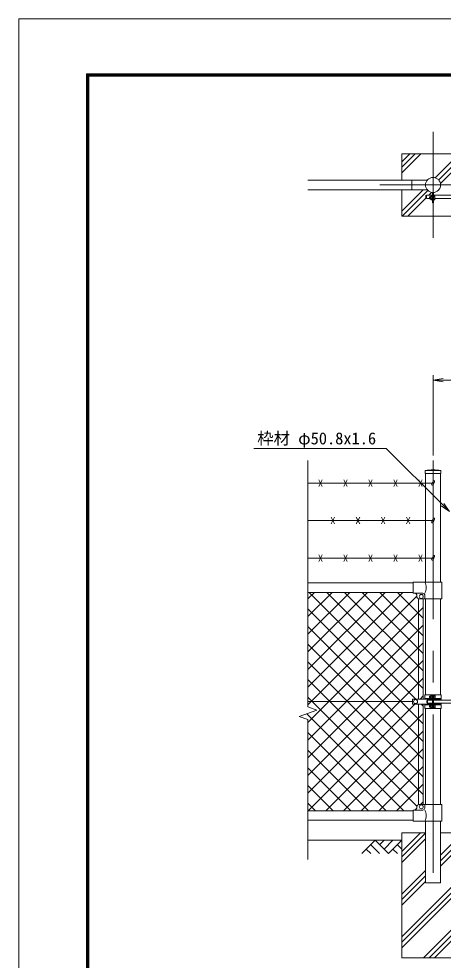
# Model space of a CAD drawing. Units: millimetres, scale not verified. Extents: x -4200 to 4200, y -2970 to 2970.
# Drawn here: x -4200 to -2504, y -799 to 2970 of the extents above; entities that cross this region are included whole.
import ezdxf
from ezdxf.enums import TextEntityAlignment as Align

# ---------------------------------------------------------------- set-up
doc = ezdxf.new("R2010")
doc.units = ezdxf.units.MM
doc.header["$LTSCALE"] = 20
doc.linetypes.add('USER1', pattern=[50.8, 31.75, -6.35, 6.35, -6.35])
for name, color, linetype, lineweight in [('0-1_D-STR4', 7, 'Continuous', 9), ('0-2_D-BMK', 2, 'USER1', 13), ('0-3_D-STR1', 1, 'Continuous', 18), ('0-4_D-BGD', 7, 'Continuous', 9), ('0-5_D-DCR-HCH', 7, 'Continuous', 9), ('0-6_D-STR3', 3, 'Continuous', 13), ('0-7_D-STR-DIM', 7, 'Continuous', 9), ('0-8_0', 7, 'Continuous', 9), ('0-9_D-STR-TXT', 7, 'Continuous', 9), ('0-A_D-STR2', 7, 'Continuous', 9), ('0-B_D-TTL', 7, 'Continuous', 9)]:
    doc.layers.add(name, color=color, linetype=linetype, lineweight=lineweight)
doc.styles.add('ＭＳ ゴシック', font='')
doc.styles.get('ＭＳ ゴシック').set_extended_font_data('MS Gothic')

# ---------------------------------------------------------------- blocks, each defined once
blk = doc.blocks.new('_Open')
at = {"layer": '0-8_0'}
blk.add_line((-20, 3.33), (0, 0), dxfattribs=at)
blk.add_lwpolyline([(-20, -3.33), (0, 0), (-20, 0)], dxfattribs=at)
blk = doc.blocks.new('MLeader6')
at = {"layer": '0-7_D-STR-DIM'}
blk.add_line((-2501.78, 1030.15), (-2478.21, 997.16), dxfattribs=at)
for points in [[(-2506.49, 1025.44), (-2731.16, 1250.11), (-3253.23, 1250.11), (-3260.43, 1250.11)], [(-2511.21, 1020.73), (-2478.21, 997.16), (-2506.49, 1025.44)]]:
    blk.add_lwpolyline(points, dxfattribs=at)

msp = doc.modelspace()

# ---------------------------------------------------------------- linework, layer by layer
at = {"layer": '0-1_D-STR4'}
for p, q in [((-2669.32, -288.63), (-2669.32, -788.63)), ((-2669.32, -288.63), (-2574.57, -288.63)), ((-2514.07, -288.63), (-2419.32, -288.63)), ((-2669.32, -788.63), (-2419.32, -788.63))]:
    msp.add_line(p, q, dxfattribs=at)
at = {"layer": '0-2_D-BMK'}
for p, q in [((-2544.32, 2092.72), (-2544.32, 2516.99)), ((-2332.19, 2304.85), (-2756.45, 2304.85)), ((-2544.32, 1201.52), (-2544.32, -518.63))]:
    msp.add_line(p, q, dxfattribs=at)
at = {"layer": '0-3_D-STR1'}
for p, q in [((-2629.32, 2323.85), (-3044.32, 2323.85)), ((-2629.32, 2285.85), (-3044.32, 2285.85)), ((-2512.87, 1161.37), (-2575.77, 1161.37)), ((-2575.77, 1161.37), (-2575.77, 1150.37)), ((-2512.87, 1150.37), (-2575.77, 1150.37)), ((-2574.57, 1150.37), (-2574.57, 714.37)), ((-2514.07, 1150.37), (-2514.07, 714.37)), ((-2512.87, 1150.37), (-2512.87, 1161.37)), ((-2624.32, 711.37), (-3044.32, 711.37)), ((-2624.32, 673.37), (-3044.32, 673.37)), ((-2602.82, 649), (-2602.82, 246.87)), ((-2583.82, 648.37), (-2583.82, 246.87)), ((-2574.57, 648.37), (-2574.57, 263.87)), ((-2514.07, 648.37), (-2514.07, 263.87)), ((-2574.57, 248.87), (-2574.57, 246.87)), ((-2514.07, 248.87), (-2514.07, 246.87)), ((-2602.82, 225.87), (-2602.82, -176.27)), ((-2583.82, 225.87), (-2583.82, -175.63)), ((-2574.57, 225.87), (-2574.57, 223.87)), ((-2574.57, 208.87), (-2574.57, -175.63)), ((-2514.07, 225.87), (-2514.07, 223.87)), ((-2514.07, 208.87), (-2514.07, -175.63)), ((-2624.32, -200.63), (-3044.32, -200.63)), ((-2624.32, -238.63), (-3044.32, -238.63)), ((-2574.57, -241.63), (-2574.57, -488.63)), ((-2514.07, -241.63), (-2514.07, -488.63)), ((-2514.07, -488.63), (-2574.57, -488.63))]:
    msp.add_line(p, q, dxfattribs=at)
msp.add_circle((-2544.32, 2304.85), 30.25, dxfattribs=at)
msp.add_arc((-2544.32, 998.02), 166.35, 79.10214, 100.89786, dxfattribs=at)
at = {"layer": '0-4_D-BGD'}
msp.add_line((-3044.32, -318.63), (-2669.32, -318.63), dxfattribs=at)
at = {"layer": '0-5_D-DCR-HCH'}
for p, q in [((-2669.32, 2353.63), (-2593.1, 2429.85)), ((-2669.32, 2375.73), (-2615.2, 2429.85)), ((-2669.32, 2397.83), (-2637.3, 2429.85)), ((-2534.65, 2334.68), (-2439.47, 2429.85)), ((-2521.2, 2326.03), (-2419.32, 2427.91)), ((-2513.68, 2311.46), (-2419.32, 2405.81)), ((-2669.32, 2200), (-2584.17, 2285.15)), ((-2667.37, 2179.85), (-2564.72, 2282.51)), ((-2561.48, 2263.65), (-2550.92, 2274.21)), ((-2645.28, 2179.85), (-2573.19, 2251.94)), ((-2669.32, -363.23), (-2594.72, -288.63)), ((-2669.32, -385.33), (-2574.57, -290.58)), ((-2514.07, -378.69), (-2424.01, -288.63)), ((-2775.75, -318.63), (-2828.96, -371.84)), ((-2793.48, -336.37), (-2757.85, -371.84)), ((-2775.75, -318.63), (-2722.53, -371.84)), ((-2758.1, -336.46), (-2740.27, -318.63)), ((-2740.27, -354.11), (-2704.8, -318.63)), ((-2722.53, -371.84), (-2669.32, -318.63)), ((-2687.06, -336.37), (-2669.32, -354.03)), ((-2669.32, -407.43), (-2574.57, -312.68)), ((-2514.07, -400.79), (-2419.32, -306.04)), ((-2514.07, -422.89), (-2419.32, -328.14)), ((-2811.22, -354.11), (-2793.4, -371.84)), ((-2704.8, -354.11), (-2686.98, -371.84)), ((-2669.32, -533.94), (-2574.57, -439.19)), ((-2669.32, -704.65), (-2419.32, -454.65)), ((-2669.32, -556.04), (-2574.57, -461.29)), ((-2669.32, -726.75), (-2419.32, -476.75)), ((-2669.32, -578.14), (-2574.57, -483.39)), ((-2669.32, -748.84), (-2419.32, -498.84)), ((-2582.6, -788.63), (-2419.32, -625.36)), ((-2560.5, -788.63), (-2419.32, -647.46)), ((-2538.4, -788.63), (-2419.32, -669.55))]:
    msp.add_line(p, q, dxfattribs=at)
at = {"layer": '0-6_D-STR3'}
for p, q in [((-2629.32, 2285.15), (-2567.28, 2285.15)), ((-2570.72, 2263.65), (-2546.67, 2263.65)), ((-2570.72, 2263.65), (-2570.72, 2250.65)), ((-2548.27, 2261.23), (-2548.27, 2244.23)), ((-2546.67, 2261.23), (-2548.27, 2261.23)), ((-2546.67, 2273.59), (-2546.67, 2232.73)), ((-2544.37, 2273.5), (-2544.37, 2232.73)), ((-2542.07, 2273.58), (-2542.07, 2232.73)), ((-2542.07, 2263.65), (-2413.72, 2263.65)), ((-2542.07, 2261.63), (-2542.07, 2243.83)), ((-2573.72, 2260.65), (-2573.72, 2253.65)), ((-2570.72, 2250.65), (-2558.07, 2250.65)), ((-2558.07, 2256.05), (-2557.39, 2256.73)), ((-2558.07, 2256.05), (-2558.07, 2249.4)), ((-2553.77, 2256.05), (-2558.07, 2256.05)), ((-2553.77, 2249.4), (-2558.07, 2249.4)), ((-2558.07, 2249.4), (-2557.39, 2248.73)), ((-2553.77, 2256.73), (-2557.39, 2256.73)), ((-2557.39, 2256.73), (-2557.39, 2248.73)), ((-2553.77, 2248.73), (-2557.39, 2248.73)), ((-2553.77, 2258.55), (-2553.77, 2246.95)), ((-2548.27, 2260.23), (-2553.17, 2260.23)), ((-2548.27, 2256.73), (-2553.17, 2256.73)), ((-2548.27, 2248.73), (-2553.17, 2248.73)), ((-2548.27, 2245.23), (-2553.17, 2245.23)), ((-2546.67, 2244.23), (-2548.27, 2244.23)), ((-2542.07, 2232.73), (-2546.67, 2232.73)), ((-2542.07, 2260.23), (-2537.17, 2260.23)), ((-2542.07, 2256.73), (-2537.17, 2256.73)), ((-2542.07, 2248.73), (-2537.17, 2248.73)), ((-2542.07, 2245.23), (-2537.17, 2245.23)), ((-2536.57, 2258.55), (-2536.57, 2246.95)), ((-2536.57, 2250.65), (-2413.72, 2250.65)), ((-3044.32, 1111.37), (-2547.63, 1111.37)), ((-2987.61, 1124.78), (-3001.03, 1097.95)), ((-2987.61, 1097.95), (-3001.03, 1124.78)), ((-2887.61, 1124.78), (-2901.03, 1097.95)), ((-2887.61, 1097.95), (-2901.03, 1124.78)), ((-2787.61, 1124.78), (-2801.03, 1097.95)), ((-2787.61, 1097.95), (-2801.03, 1124.78)), ((-2687.61, 1124.78), (-2701.03, 1097.95)), ((-2687.61, 1097.95), (-2701.03, 1124.78)), ((-2587.61, 1124.78), (-2601.03, 1097.95)), ((-2587.61, 1097.95), (-2601.03, 1124.78)), ((-2543.89, 1119.4), (-2549.84, 1106.64)), ((-2538.45, 1116.86), (-2544.4, 1104.1)), ((-3044.32, 961.37), (-2547.63, 961.37)), ((-2937.61, 974.78), (-2951.03, 947.95)), ((-2937.61, 947.95), (-2951.03, 974.78)), ((-2837.61, 974.78), (-2851.03, 947.95)), ((-2837.61, 947.95), (-2851.03, 974.78)), ((-2737.61, 974.78), (-2751.03, 947.95)), ((-2737.61, 947.95), (-2751.03, 974.78)), ((-2637.61, 974.78), (-2651.03, 947.95)), ((-2637.61, 947.95), (-2651.03, 974.78)), ((-2543.89, 969.4), (-2549.84, 956.64)), ((-2538.45, 966.86), (-2544.4, 954.1)), ((-3044.32, 811.37), (-2547.63, 811.37)), ((-2987.61, 824.78), (-3001.03, 797.95)), ((-2987.61, 797.95), (-3001.03, 824.78)), ((-2887.61, 824.78), (-2901.03, 797.95)), ((-2887.61, 797.95), (-2901.03, 824.78)), ((-2787.61, 824.78), (-2801.03, 797.95)), ((-2787.61, 797.95), (-2801.03, 824.78)), ((-2687.61, 824.78), (-2701.03, 797.95)), ((-2687.61, 797.95), (-2701.03, 824.78)), ((-2587.61, 824.78), (-2601.03, 797.95)), ((-2587.61, 797.95), (-2601.03, 824.78)), ((-2543.89, 819.4), (-2549.84, 806.64)), ((-2538.45, 816.86), (-2544.4, 804.1)), ((-2509.62, 714.37), (-2624.32, 714.37)), ((-2624.32, 670.37), (-2624.32, 714.37)), ((-2509.62, 648.37), (-2509.62, 714.37)), ((-2584.72, 670.37), (-2624.32, 670.37)), ((-2609.32, 658.37), (-2609.32, 663.37)), ((-2509.62, 648.37), (-2599.32, 648.37)), ((-2577.72, 648.37), (-2577.72, 663.37)), ((-2576.87, 263.87), (-2511.77, 263.87)), ((-2576.87, 263.87), (-2576.87, 248.87)), ((-2546.62, 263.87), (-2546.62, 208.87)), ((-2544.32, 263.87), (-2544.32, 208.87)), ((-2542.02, 263.87), (-2542.02, 208.87)), ((-2511.77, 263.87), (-2511.77, 248.87)), ((-2626.32, 236.37), (-3044.32, 236.37)), ((-2626.32, 225.87), (-2626.32, 246.87)), ((-2626.32, 246.87), (-2553.43, 246.87)), ((-2576.87, 248.87), (-2553.72, 248.87)), ((-2568.92, 239.87), (-2568.92, 232.87)), ((-2565.92, 242.87), (-2546.62, 242.87)), ((-2565.92, 242.87), (-2565.92, 229.87)), ((-2565.92, 229.87), (-2546.62, 229.87)), ((-2558.02, 257.19), (-2557.34, 257.87)), ((-2558.02, 257.19), (-2558.02, 250.54)), ((-2553.72, 257.19), (-2558.02, 257.19)), ((-2558.02, 250.54), (-2557.34, 249.87)), ((-2553.72, 250.54), (-2558.02, 250.54)), ((-2553.72, 257.87), (-2557.34, 257.87)), ((-2557.34, 257.87), (-2557.34, 249.87)), ((-2553.72, 249.87), (-2557.34, 249.87)), ((-2553.72, 259.69), (-2553.72, 248.09)), ((-2548.22, 261.37), (-2553.12, 261.37)), ((-2548.22, 257.87), (-2553.12, 257.87)), ((-2548.22, 249.87), (-2553.12, 249.87)), ((-2548.22, 246.37), (-2553.12, 246.37)), ((-2548.22, 226.37), (-2553.12, 226.37)), ((-2546.62, 262.37), (-2548.22, 262.37)), ((-2548.22, 262.37), (-2548.22, 245.37)), ((-2546.62, 245.37), (-2548.22, 245.37)), ((-2548.22, 210.37), (-2548.22, 227.37)), ((-2546.62, 227.37), (-2548.22, 227.37)), ((-2542.02, 262.77), (-2542.02, 244.97)), ((-2542.02, 261.37), (-2537.12, 261.37)), ((-2542.02, 257.87), (-2537.12, 257.87)), ((-2542.02, 249.87), (-2537.12, 249.87)), ((-2542.02, 246.37), (-2537.12, 246.37)), ((-2542.02, 242.87), (-2413.67, 242.87)), ((-2542.02, 229.87), (-2413.67, 229.87)), ((-2542.02, 226.37), (-2537.12, 226.37)), ((-2536.81, 246.87), (-2511.52, 246.87)), ((-2536.52, 259.69), (-2536.52, 248.09)), ((-2536.52, 248.87), (-2511.77, 248.87)), ((-2511.52, 242.87), (-2511.52, 246.87)), ((-2511.52, 225.87), (-2511.52, 229.87)), ((-2626.32, 225.87), (-2553.43, 225.87)), ((-2576.87, 223.87), (-2553.72, 223.87)), ((-2576.87, 208.87), (-2576.87, 223.87)), ((-2576.87, 208.87), (-2511.77, 208.87)), ((-2558.02, 222.19), (-2557.34, 222.87)), ((-2553.72, 222.19), (-2558.02, 222.19)), ((-2558.02, 215.54), (-2558.02, 222.19)), ((-2553.72, 215.54), (-2558.02, 215.54)), ((-2558.02, 215.54), (-2557.34, 214.87)), ((-2557.34, 214.87), (-2557.34, 222.87)), ((-2553.72, 222.87), (-2557.34, 222.87)), ((-2553.72, 214.87), (-2557.34, 214.87)), ((-2553.72, 213.05), (-2553.72, 224.65)), ((-2548.22, 222.87), (-2553.12, 222.87)), ((-2548.22, 214.87), (-2553.12, 214.87)), ((-2548.22, 211.37), (-2553.12, 211.37)), ((-2546.62, 210.37), (-2548.22, 210.37)), ((-2542.02, 222.87), (-2537.12, 222.87)), ((-2542.02, 214.87), (-2537.12, 214.87)), ((-2542.02, 211.37), (-2537.12, 211.37)), ((-2536.81, 225.87), (-2511.52, 225.87)), ((-2536.62, 223.87), (-2511.77, 223.87)), ((-2536.52, 224.69), (-2536.52, 213.09)), ((-2511.77, 208.87), (-2511.77, 223.87)), ((-2609.32, -185.63), (-2609.32, -190.63)), ((-2508.62, -175.63), (-2599.32, -175.63)), ((-2577.72, -175.63), (-2577.72, -190.63)), ((-2508.62, -175.63), (-2508.62, -241.63)), ((-2584.72, -197.63), (-2624.32, -197.63)), ((-2624.32, -197.63), (-2624.32, -241.63)), ((-2508.62, -241.63), (-2624.32, -241.63))]:
    msp.add_line(p, q, dxfattribs=at)
msp.add_lwpolyline([(-2629.32, 2285.15), (-2629.32, 2324.55), (-2567.28, 2324.55)], dxfattribs=at)
for centre in [(-2591.32, 657.37), (-2614.32, 236.37), (-2591.32, -184.63)]:
    msp.add_circle(centre, 8, dxfattribs=at)
for centre, radius, start, end in [((-2570.72, 2260.65), 3, 90, 180), ((-2570.72, 2253.65), 3, 180, 270), ((-2550.92, 2258.48), 2.85, 142.09851, 217.90149), ((-2540.14, 2252.73), 13.63, 162.93847, 197.06153), ((-2550.92, 2246.98), 2.85, 142.14171, 217.85829), ((-2550.21, 2252.73), 13.63, 342.93847, 17.06153), ((-2539.42, 2258.48), 2.85, 322.09851, 37.90149), ((-2539.42, 2246.98), 2.85, 322.14171, 37.85829), ((-2547.12, 1105.37), 3, 154.99707, 334.99524), ((-2541.17, 1118.13), 3, 334.99524, 154.99707), ((-2547.12, 955.37), 3, 154.99707, 334.99524), ((-2541.17, 968.13), 3, 334.99524, 154.99707), ((-2547.12, 805.37), 3, 154.99707, 334.99524), ((-2541.17, 818.13), 3, 334.99524, 154.99707), ((-2611.94, 692.37), 40.68, 327.25964, 32.74036), ((-2616.32, 663.37), 7, 0, 90), ((-2599.32, 658.37), 10, 180, 270), ((-2584.72, 663.37), 7, 0, 90), ((-2565.92, 239.87), 3, 90, 180), ((-2565.92, 232.87), 3, 180, 270), ((-2550.87, 259.62), 2.85, 142.09851, 217.90149), ((-2540.09, 253.87), 13.63, 162.93847, 197.06153), ((-2550.87, 248.12), 2.85, 142.14171, 217.85829), ((-2550.87, 224.62), 2.85, 142.14171, 217.85829), ((-2550.16, 253.87), 13.63, 342.93847, 17.06153), ((-2539.37, 259.62), 2.85, 322.09851, 37.90149), ((-2539.37, 248.12), 2.85, 322.14171, 37.85829), ((-2539.37, 224.62), 2.85, 322.09851, 37.90149), ((-2540.09, 218.87), 13.63, 162.93847, 197.06153), ((-2550.87, 213.12), 2.85, 142.09851, 217.90149), ((-2550.16, 218.87), 13.63, 342.93847, 17.06153), ((-2539.37, 213.12), 2.85, 322.14171, 37.85829), ((-2599.32, -185.63), 10, 90, 180), ((-2616.32, -190.63), 7, 270, 0), ((-2584.72, -190.63), 7, 270, 0), ((-2611.94, -219.63), 40.68, 327.25964, 32.74036)]:
    msp.add_arc(centre, radius, start, end, dxfattribs=at)
at = {"layer": '0-7_D-STR-DIM'}
for p, q in [((-2544.32, 1221.52), (-2544.32, 1544.03)), ((-2504.32, 1524.03), (-1584.32, 1524.03)), ((-3044.32, 1201.52), (-3044.32, 215.59)), ((-3079.56, 177.12), (-3009.08, 202.77)), ((-3009.08, 202.77), (-3044.32, 215.59)), ((-3044.32, 164.29), (-3079.56, 177.12)), ((-3044.32, 164.29), (-3044.32, -395.94))]:
    msp.add_line(p, q, dxfattribs=at)
at = {"layer": '0-8_0'}
for p, q in [((-2419.32, 2429.85), (-2669.32, 2429.85)), ((-2669.32, 2323.85), (-2669.32, 2429.85)), ((-2669.32, 2179.85), (-2669.32, 2285.85)), ((-2419.32, 2179.85), (-2669.32, 2179.85))]:
    msp.add_line(p, q, dxfattribs=at)
at = {"layer": '0-A_D-STR2'}
for p, q in [((-3044.32, 293.91), (-2664.87, 673.37)), ((-3044.32, 364.62), (-2735.58, 673.37)), ((-3044.32, 435.34), (-2806.29, 673.37)), ((-3044.32, 506.05), (-2877, 673.37)), ((-3044.32, 576.76), (-2947.71, 673.37)), ((-3044.32, 647.47), (-3018.42, 673.37)), ((-3044.32, 223.2), (-2609.32, 658.2)), ((-2613.05, 246.87), (-3039.55, 673.37)), ((-2583.82, 288.35), (-2968.84, 673.37)), ((-2583.82, 359.06), (-2898.13, 673.37)), ((-2583.82, 429.77), (-2827.42, 673.37)), ((-2583.82, 500.48), (-2756.71, 673.37)), ((-2583.82, 571.19), (-2686, 673.37)), ((-3044.32, 152.49), (-2583.82, 612.99)), ((-2583.82, 146.93), (-3044.32, 607.43)), ((-3044.32, 81.78), (-2583.82, 542.28)), ((-2583.82, 76.21), (-3044.32, 536.71)), ((-3044.32, 11.07), (-2583.82, 471.57)), ((-2583.82, 5.5), (-3044.32, 466)), ((-3044.32, -59.64), (-2583.82, 400.86)), ((-2583.82, -65.21), (-3044.32, 395.29)), ((-3044.32, -130.35), (-2583.82, 330.15)), ((-2583.82, -135.92), (-3044.32, 324.58)), ((-2608.59, -181.87), (-3044.32, 253.87)), ((-2596.39, 246.87), (-2583.82, 259.44)), ((-3043.89, -200.63), (-2617.39, 225.87)), ((-2973.18, -200.63), (-2583.82, 188.73)), ((-2583.82, 217.64), (-2592.05, 225.87)), ((-2660.53, -200.63), (-3049.29, 188.13)), ((-2902.47, -200.63), (-2583.82, 118.02)), ((-2731.24, -200.63), (-3044.32, 112.45)), ((-2801.95, -200.63), (-3044.32, 41.74)), ((-2831.76, -200.63), (-2583.82, 47.31)), ((-2872.66, -200.63), (-3044.32, -28.97)), ((-2761.05, -200.63), (-2584.35, -23.93)), ((-2943.37, -200.63), (-3044.32, -99.68)), ((-2690.34, -200.63), (-2583.82, -94.11)), ((-3014.08, -200.63), (-3044.32, -170.39)), ((-2594.63, -175.63), (-2583.82, -164.82)), ((-2616.63, -197.63), (-2609.32, -190.32))]:
    msp.add_line(p, q, dxfattribs=at)
at = {"layer": '0-B_D-TTL', "color": 2, "lineweight": 18}
msp.add_lwpolyline([(-4200, 2970), (4200, 2970), (4200, -2970), (-4200, -2970)], close=True, dxfattribs=at)
at = {"layer": '0-B_D-TTL'}
for points in [[(-3930, 2750), (3930, 2750), (3930, -2750), (-3930, -2750)], [(-3927.5, 2747.5), (3927.5, 2747.5), (3927.5, -2747.5), (-3927.5, -2747.5)], [(-3925, 2745), (3925, 2745), (3925, -2745), (-3925, -2745)], [(-3922.5, 2742.5), (3922.5, 2742.5), (3922.5, -2742.5), (-3922.5, -2742.5)], [(-3920, 2740), (3920, 2740), (3920, -2740), (-3920, -2740)]]:
    msp.add_lwpolyline(points, close=True, dxfattribs=at)

# ---------------------------------------------------------------- block references
at = {"layer": '0-7_D-STR-DIM', "xscale": 2, "yscale": 2, "rotation": 180}
msp.add_blockref('_Open', (-2544.32, 1524.03), dxfattribs=at)
at = {"layer": '0-7_D-STR-DIM'}
msp.add_blockref('MLeader6', (0, 0), dxfattribs=at)

# ---------------------------------------------------------------- texts
at = {"layer": '0-9_D-STR-TXT', "style": 'ＭＳ ゴシック'}
msp.add_text('枠材 φ50.8x1.6', height=48.09, dxfattribs=at).set_placement((-3247.29, 1251.88), align=Align.BOTTOM_LEFT)

doc.saveas('drawing.dxf')
